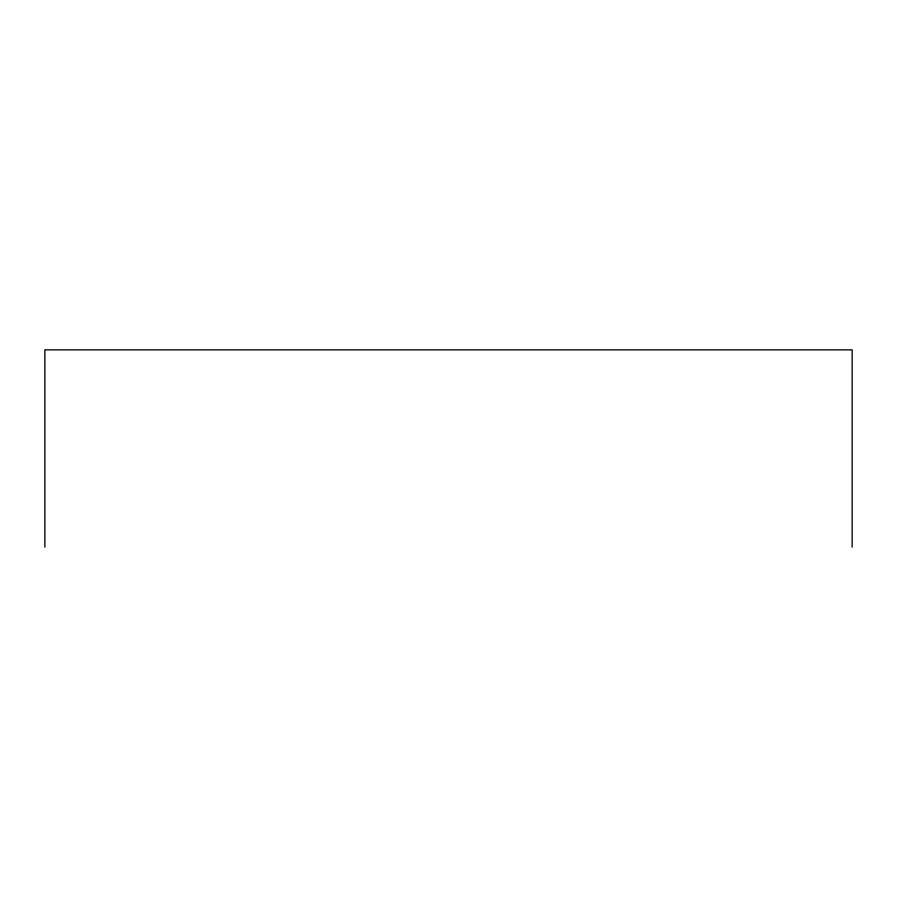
<?xml version="1.0" encoding="UTF-8"?>
<svg xmlns="http://www.w3.org/2000/svg" width="897" height="897" viewBox="0 0 897 897"><rect width="100%" height="100%" fill="white"/><g stroke="black" fill="none" stroke-linecap="round" stroke-linejoin="round"><path stroke-width="1.35" d="M852.15 547.136L852.15 349.864L44.85 349.864L44.85 547.136"/></g></svg>
